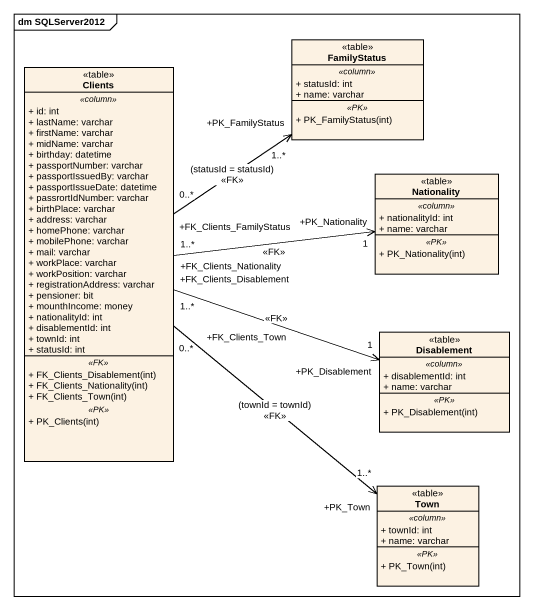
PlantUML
@startuml
mainframe dm SQLServer2012
hide circle
hide empty members
skinparam classAttributeIconSize 0
class Clients <<table>> {
  .. <<column>> ..
  + id: int
  + lastName: varchar
  + firstName: varchar
  + midName: varchar
  + birthday: datetime
  + passportNumber: varchar
  + passportIssuedBy: varchar
  + passportIssueDate: datetime
  + passrortIdNumber: varchar
  + birthPlace: varchar
  + address: varchar
  + homePhone: varchar
  + mobilePhone: varchar
  + mail: varchar
  + workPlace: varchar
  + workPosition: varchar
  + registrationAddress: varchar
  + pensioner: bit
  + mounthIncome: money
  + nationalityId: int
  + disablementId: int
  + townId: int
  + statusId: int
  .. <<FK>> ..
  + FK_Clients_Disablement(int)
  + FK_Clients_Nationality(int)
  + FK_Clients_Town(int)
  .. <<PK>> ..
  + PK_Clients(int)
}
class FamilyStatus <<table>> {
  .. <<column>> ..
  + statusId: int
  + name: varchar
  .. <<PK>> ..
  + PK_FamilyStatus(int)
}
class Nationality <<table>> {
  .. <<column>> ..
  + nationalityId: int
  + name: varchar
  .. <<PK>> ..
  + PK_Nationality(int)
}
class Disablement <<table>> {
  .. <<column>> ..
  + disablementId: int
  + name: varchar
  .. <<PK>> ..
  + PK_Disablement(int)
}
class Town <<table>> {
  .. <<column>> ..
  + townId: int
  + name: varchar
  .. <<PK>> ..
  + PK_Town(int)
}
Clients "+FK_Clients_FamilyStatus\n0..*" -up-> "+PK_FamilyStatus\n1..*" FamilyStatus : (statusId = statusId)\n<<FK>>
Clients "+FK_Clients_Nationality\n1..*" -right-> "+PK_Nationality\n1" Nationality : <<FK>>
Clients "+FK_Clients_Disablement\n1..*" -right-> "+PK_Disablement\n1" Disablement : <<FK>>
Clients "+FK_Clients_Town\n0..*" --> "+PK_Town\n1..*" Town : (townId = townId)\n<<FK>>
@enduml
